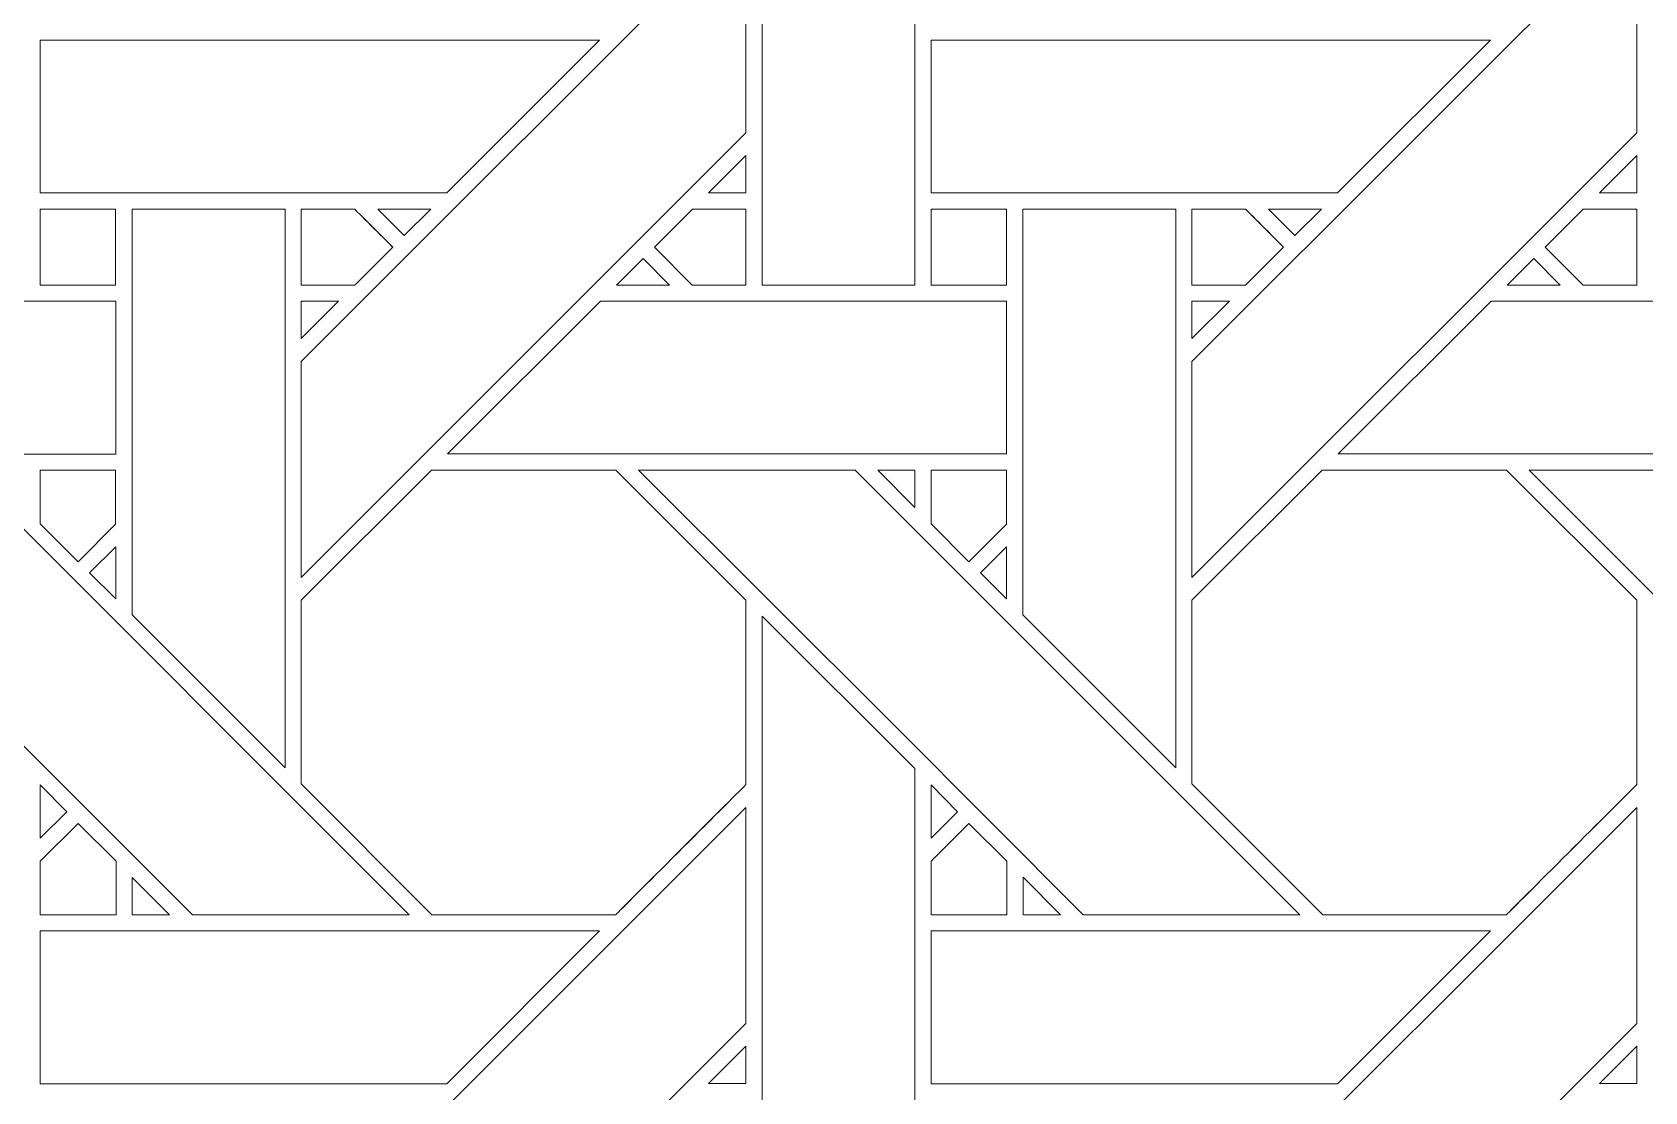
# Model space of a CAD drawing. Header units: inches. Extents: x 4.9 to 19.9, y 1.6 to 16.6.
# Drawn here: x 11.385 to 13.103, y 4.4 to 5.529 of the extents above; entities that cross this region are included whole.
import ezdxf

# ---------------------------------------------------------------- set-up
doc = ezdxf.new("R2010")
doc.units = ezdxf.units.IN
doc.header["$MEASUREMENT"] = 0
doc.layers.add('Design', color=7, linetype='Continuous', lineweight=0)

msp = doc.modelspace()

# ---------------------------------------------------------------- linework, layer by layer
at = {"layer": 'Design'}
for points, knots in [([(12.3829, 16.5948), (8.2407, 16.5948), (4.8829, 13.2369), (4.8829, 9.0948), (4.8829, 4.9526), (8.2407, 1.5948), (12.3829, 1.5948), (16.525, 1.5948), (19.8829, 4.9526), (19.8829, 9.0948), (19.8829, 13.2369), (16.525, 16.5948), (12.3829, 16.5948)], [0, 0, 0, 0, 1, 1, 1, 2, 2, 2, 3, 3, 3, 4, 4, 4, 4]), ([(12.3829, 15.6543), (8.7601, 15.6543), (5.8233, 12.7175), (5.8233, 9.0948), (5.8233, 5.472), (8.7601, 2.5353), (12.3829, 2.5353), (16.0056, 2.5353), (18.9424, 5.472), (18.9424, 9.0948), (18.9424, 12.7175), (16.0056, 15.6543), (12.3829, 15.6543)], [0, 0, 0, 0, 1, 1, 1, 2, 2, 2, 3, 3, 3, 4, 4, 4, 4]), ([(12.3252, 5.6932), (12.3252, 5.6932), (12.3252, 5.2595), (12.3252, 5.2595), (12.3252, 5.2595), (12.1625, 5.2595), (12.1625, 5.2595), (12.1625, 5.2595), (12.1625, 5.8553), (12.1625, 5.8553), (12.1625, 5.8553), (12.3252, 5.6932), (12.3252, 5.6932)], [0, 0, 0, 0, 1, 1, 1, 2, 2, 2, 3, 3, 3, 4, 4, 4, 4]), ([(11.6717, 5.1782), (11.6717, 5.1782), (12.1453, 5.6518), (12.1453, 5.6518), (12.1453, 5.6518), (12.1453, 5.4217), (12.1453, 5.4217), (12.1453, 5.4217), (11.6717, 4.9481), (11.6717, 4.9481), (11.6717, 4.9481), (11.6717, 5.1782), (11.6717, 5.1782)], [0, 0, 0, 0, 1, 1, 1, 2, 2, 2, 3, 3, 3, 4, 4, 4, 4]), ([(12.6204, 4.9481), (12.6204, 4.9481), (12.6204, 5.1782), (12.6204, 5.1782), (12.6204, 5.1782), (13.0941, 5.6518), (13.0941, 5.6518), (13.0941, 5.6518), (13.0941, 5.4217), (13.0941, 5.4217), (13.0941, 5.4217), (12.6204, 4.9481), (12.6204, 4.9481)], [0, 0, 0, 0, 1, 1, 1, 2, 2, 2, 3, 3, 3, 4, 4, 4, 4]), ([(11.3938, 5.3576), (11.3938, 5.3576), (11.3938, 5.5202), (11.3938, 5.5202), (11.3938, 5.5202), (11.9895, 5.5202), (11.9895, 5.5202), (11.9895, 5.5202), (11.8268, 5.3576), (11.8268, 5.3576), (11.8268, 5.3576), (11.3938, 5.3576), (11.3938, 5.3576)], [0, 0, 0, 0, 1, 1, 1, 2, 2, 2, 3, 3, 3, 4, 4, 4, 4]), ([(12.3425, 5.3576), (12.3425, 5.3576), (12.3425, 5.5203), (12.3425, 5.5203), (12.3425, 5.5203), (12.9382, 5.5203), (12.9382, 5.5203), (12.9382, 5.5203), (12.7755, 5.3576), (12.7755, 5.3576), (12.7755, 5.3576), (12.3425, 5.3576), (12.3425, 5.3576)], [0, 0, 0, 0, 1, 1, 1, 2, 2, 2, 3, 3, 3, 4, 4, 4, 4]), ([(12.1056, 5.3576), (12.1056, 5.3576), (12.1453, 5.3973), (12.1453, 5.3973), (12.1453, 5.3973), (12.1453, 5.3576), (12.1453, 5.3576), (12.1453, 5.3576), (12.1056, 5.3576), (12.1056, 5.3576)], [0, 0, 0, 0, 1, 1, 1, 2, 2, 2, 3, 3, 3, 3]), ([(13.0543, 5.3576), (13.0543, 5.3576), (13.0941, 5.3973), (13.0941, 5.3973), (13.0941, 5.3973), (13.0941, 5.3576), (13.0941, 5.3576), (13.0941, 5.3576), (13.0543, 5.3576), (13.0543, 5.3576)], [0, 0, 0, 0, 1, 1, 1, 2, 2, 2, 3, 3, 3, 3]), ([(11.3938, 5.2595), (11.3938, 5.2595), (11.3938, 5.3403), (11.3938, 5.3403), (11.3938, 5.3403), (11.474, 5.3403), (11.474, 5.3403), (11.474, 5.3403), (11.474, 5.2595), (11.474, 5.2595), (11.474, 5.2595), (11.3938, 5.2595), (11.3938, 5.2595)], [0, 0, 0, 0, 1, 1, 1, 2, 2, 2, 3, 3, 3, 4, 4, 4, 4]), ([(11.3938, 5.3403), (11.3938, 5.3403), (11.474, 5.3403), (11.474, 5.3403), (11.474, 5.3403), (11.474, 5.2595), (11.474, 5.2595), (11.474, 5.2595), (11.3938, 5.2595), (11.3938, 5.2595), (11.3938, 5.2595), (11.3938, 5.3403), (11.3938, 5.3403)], [0, 0, 0, 0, 1, 1, 1, 2, 2, 2, 3, 3, 3, 4, 4, 4, 4]), ([(11.6545, 5.3403), (11.6545, 5.3403), (11.6545, 4.7452), (11.6545, 4.7452), (11.6545, 4.7452), (11.4916, 4.9081), (11.4916, 4.9081), (11.4916, 4.9081), (11.4916, 5.3403), (11.4916, 5.3403), (11.4916, 5.3403), (11.6545, 5.3403), (11.6545, 5.3403)], [0, 0, 0, 0, 1, 1, 1, 2, 2, 2, 3, 3, 3, 4, 4, 4, 4]), ([(11.7287, 5.3403), (11.7339, 5.3351), (11.7646, 5.3043), (11.7691, 5.2999), (11.7691, 5.2999), (11.7286, 5.2595), (11.7286, 5.2595), (11.7286, 5.2595), (11.6717, 5.2595), (11.6717, 5.2595), (11.6717, 5.2595), (11.6717, 5.3403), (11.6717, 5.3403), (11.6717, 5.3403), (11.7287, 5.3403), (11.7287, 5.3403)], [0, 0, 0, 0, 1, 1, 1, 2, 2, 2, 3, 3, 3, 4, 4, 4, 5, 5, 5, 5]), ([(11.6717, 5.3403), (11.6717, 5.3403), (11.7287, 5.3403), (11.7287, 5.3403), (11.734, 5.335), (11.7649, 5.3041), (11.7691, 5.2999), (11.7691, 5.2999), (11.7286, 5.2595), (11.7286, 5.2595), (11.7286, 5.2595), (11.6717, 5.2595), (11.6717, 5.2595), (11.6717, 5.2595), (11.6717, 5.3403), (11.6717, 5.3403)], [0, 0, 0, 0, 1, 1, 1, 2, 2, 2, 3, 3, 3, 4, 4, 4, 5, 5, 5, 5]), ([(11.8096, 5.3403), (11.8096, 5.3403), (11.7813, 5.3121), (11.7813, 5.3121), (11.7813, 5.3121), (11.7531, 5.3403), (11.7531, 5.3403), (11.7531, 5.3403), (11.8096, 5.3403), (11.8096, 5.3403)], [0, 0, 0, 0, 1, 1, 1, 2, 2, 2, 3, 3, 3, 3]), ([(12.0882, 5.2595), (12.0882, 5.2595), (12.0479, 5.2998), (12.0479, 5.2998), (12.0479, 5.2998), (12.0883, 5.3403), (12.0883, 5.3403), (12.0883, 5.3403), (12.1453, 5.3403), (12.1453, 5.3403), (12.1453, 5.3403), (12.1453, 5.2595), (12.1453, 5.2595), (12.1453, 5.2595), (12.0882, 5.2595), (12.0882, 5.2595)], [0, 0, 0, 0, 1, 1, 1, 2, 2, 2, 3, 3, 3, 4, 4, 4, 5, 5, 5, 5]), ([(12.0479, 5.2998), (12.0479, 5.2998), (12.0883, 5.3403), (12.0883, 5.3403), (12.0883, 5.3403), (12.1453, 5.3403), (12.1453, 5.3403), (12.1453, 5.3403), (12.1453, 5.2595), (12.1453, 5.2595), (12.1453, 5.2595), (12.0882, 5.2595), (12.0882, 5.2595), (12.0882, 5.2595), (12.0479, 5.2998), (12.0479, 5.2998)], [0, 0, 0, 0, 1, 1, 1, 2, 2, 2, 3, 3, 3, 4, 4, 4, 5, 5, 5, 5]), ([(12.3425, 5.3403), (12.3425, 5.3403), (12.4228, 5.3403), (12.4228, 5.3403), (12.4228, 5.3403), (12.4228, 5.2595), (12.4228, 5.2595), (12.4228, 5.2595), (12.3425, 5.2595), (12.3425, 5.2595), (12.3425, 5.2595), (12.3425, 5.3403), (12.3425, 5.3403)], [0, 0, 0, 0, 1, 1, 1, 2, 2, 2, 3, 3, 3, 4, 4, 4, 4]), ([(12.3425, 5.3403), (12.3425, 5.3403), (12.4228, 5.3403), (12.4228, 5.3403), (12.4228, 5.3403), (12.4228, 5.2595), (12.4228, 5.2595), (12.4228, 5.2595), (12.3425, 5.2595), (12.3425, 5.2595), (12.3425, 5.2595), (12.3425, 5.3403), (12.3425, 5.3403)], [0, 0, 0, 0, 1, 1, 1, 2, 2, 2, 3, 3, 3, 4, 4, 4, 4]), ([(12.6032, 5.3403), (12.6032, 5.3403), (12.6032, 4.7452), (12.6032, 4.7452), (12.6032, 4.7452), (12.4403, 4.9081), (12.4403, 4.9081), (12.4403, 4.9081), (12.4403, 5.3403), (12.4403, 5.3403), (12.4403, 5.3403), (12.6032, 5.3403), (12.6032, 5.3403)], [0, 0, 0, 0, 1, 1, 1, 2, 2, 2, 3, 3, 3, 4, 4, 4, 4]), ([(12.6775, 5.3403), (12.6826, 5.3351), (12.7134, 5.3043), (12.7178, 5.2999), (12.7178, 5.2999), (12.6774, 5.2595), (12.6774, 5.2595), (12.6774, 5.2595), (12.6204, 5.2595), (12.6204, 5.2595), (12.6204, 5.2595), (12.6204, 5.3403), (12.6204, 5.3403), (12.6204, 5.3403), (12.6775, 5.3403), (12.6775, 5.3403)], [0, 0, 0, 0, 1, 1, 1, 2, 2, 2, 3, 3, 3, 4, 4, 4, 5, 5, 5, 5]), ([(12.6204, 5.3403), (12.6204, 5.3403), (12.6775, 5.3403), (12.6775, 5.3403), (12.6828, 5.335), (12.7136, 5.3041), (12.7178, 5.2999), (12.7178, 5.2999), (12.6774, 5.2595), (12.6774, 5.2595), (12.6774, 5.2595), (12.6204, 5.2595), (12.6204, 5.2595), (12.6204, 5.2595), (12.6204, 5.3403), (12.6204, 5.3403)], [0, 0, 0, 0, 1, 1, 1, 2, 2, 2, 3, 3, 3, 4, 4, 4, 5, 5, 5, 5]), ([(12.7583, 5.3403), (12.7583, 5.3403), (12.73, 5.3121), (12.73, 5.3121), (12.73, 5.3121), (12.7018, 5.3403), (12.7018, 5.3403), (12.7018, 5.3403), (12.7583, 5.3403), (12.7583, 5.3403)], [0, 0, 0, 0, 1, 1, 1, 2, 2, 2, 3, 3, 3, 3]), ([(13.037, 5.2595), (13.037, 5.2595), (12.9966, 5.2998), (12.9966, 5.2998), (12.9966, 5.2998), (13.037, 5.3403), (13.037, 5.3403), (13.037, 5.3403), (13.0941, 5.3403), (13.0941, 5.3403), (13.0941, 5.3403), (13.0941, 5.2595), (13.0941, 5.2595), (13.0941, 5.2595), (13.037, 5.2595), (13.037, 5.2595)], [0, 0, 0, 0, 1, 1, 1, 2, 2, 2, 3, 3, 3, 4, 4, 4, 5, 5, 5, 5]), ([(12.9966, 5.2998), (12.9966, 5.2998), (13.037, 5.3403), (13.037, 5.3403), (13.037, 5.3403), (13.0941, 5.3403), (13.0941, 5.3403), (13.0941, 5.3403), (13.0941, 5.2595), (13.0941, 5.2595), (13.0941, 5.2595), (13.037, 5.2595), (13.037, 5.2595), (13.037, 5.2595), (12.9966, 5.2998), (12.9966, 5.2998)], [0, 0, 0, 0, 1, 1, 1, 2, 2, 2, 3, 3, 3, 4, 4, 4, 5, 5, 5, 5]), ([(12.064, 5.2595), (12.064, 5.2595), (12.0075, 5.2595), (12.0075, 5.2595), (12.0075, 5.2595), (12.0358, 5.2878), (12.0358, 5.2878), (12.0358, 5.2878), (12.064, 5.2595), (12.064, 5.2595)], [0, 0, 0, 0, 1, 1, 1, 2, 2, 2, 3, 3, 3, 3]), ([(13.0127, 5.2595), (13.0127, 5.2595), (12.9562, 5.2595), (12.9562, 5.2595), (12.9562, 5.2595), (12.9845, 5.2878), (12.9845, 5.2878), (12.9845, 5.2878), (13.0127, 5.2595), (13.0127, 5.2595)], [0, 0, 0, 0, 1, 1, 1, 2, 2, 2, 3, 3, 3, 3]), ([(11.0416, 5.2424), (11.0416, 5.2424), (11.4741, 5.2424), (11.4741, 5.2424), (11.4741, 5.2424), (11.4741, 5.0795), (11.4741, 5.0795), (11.4741, 5.0795), (10.8788, 5.0795), (10.8788, 5.0795), (10.8788, 5.0795), (11.0416, 5.2424), (11.0416, 5.2424)], [0, 0, 0, 0, 1, 1, 1, 2, 2, 2, 3, 3, 3, 4, 4, 4, 4]), ([(11.7115, 5.2424), (11.7115, 5.2424), (11.6717, 5.2025), (11.6717, 5.2025), (11.6717, 5.2025), (11.6717, 5.2424), (11.6717, 5.2424), (11.6717, 5.2424), (11.7115, 5.2424), (11.7115, 5.2424)], [0, 0, 0, 0, 1, 1, 1, 2, 2, 2, 3, 3, 3, 3]), ([(11.9904, 5.2424), (11.9904, 5.2424), (12.4228, 5.2424), (12.4228, 5.2424), (12.4228, 5.2424), (12.4228, 5.0796), (12.4228, 5.0796), (12.4228, 5.0796), (11.8275, 5.0796), (11.8275, 5.0796), (11.8275, 5.0796), (11.9904, 5.2424), (11.9904, 5.2424)], [0, 0, 0, 0, 1, 1, 1, 2, 2, 2, 3, 3, 3, 4, 4, 4, 4]), ([(12.6602, 5.2424), (12.6602, 5.2424), (12.6204, 5.2025), (12.6204, 5.2025), (12.6204, 5.2025), (12.6204, 5.2424), (12.6204, 5.2424), (12.6204, 5.2424), (12.6602, 5.2424), (12.6602, 5.2424)], [0, 0, 0, 0, 1, 1, 1, 2, 2, 2, 3, 3, 3, 3]), ([(12.7762, 5.0796), (12.7762, 5.0796), (12.9391, 5.2424), (12.9391, 5.2424), (12.9391, 5.2424), (13.3715, 5.2424), (13.3715, 5.2424), (13.3715, 5.2424), (13.3715, 5.0796), (13.3715, 5.0796), (13.3715, 5.0796), (12.7762, 5.0796), (12.7762, 5.0796)], [0, 0, 0, 0, 1, 1, 1, 2, 2, 2, 3, 3, 3, 4, 4, 4, 4]), ([(11.0821, 5.0624), (11.0821, 5.0624), (11.313, 5.0624), (11.313, 5.0624), (11.313, 5.0624), (11.7867, 4.5888), (11.7867, 4.5888), (11.7867, 4.5888), (11.5557, 4.5888), (11.5557, 4.5888), (11.5557, 4.5888), (11.0821, 5.0624), (11.0821, 5.0624)], [0, 0, 0, 0, 1, 1, 1, 2, 2, 2, 3, 3, 3, 4, 4, 4, 4]), ([(11.474, 5.0624), (11.474, 5.0624), (11.474, 5.0048), (11.474, 5.0048), (11.474, 5.0048), (11.4341, 4.9648), (11.4341, 4.9648), (11.4341, 4.9648), (11.3938, 5.0052), (11.3938, 5.0052), (11.3938, 5.0052), (11.3938, 5.0624), (11.3938, 5.0624), (11.3938, 5.0624), (11.474, 5.0624), (11.474, 5.0624)], [0, 0, 0, 0, 1, 1, 1, 2, 2, 2, 3, 3, 3, 4, 4, 4, 5, 5, 5, 5]), ([(11.4341, 4.9648), (11.4341, 4.9648), (11.3938, 5.0052), (11.3938, 5.0052), (11.3938, 5.0052), (11.3938, 5.0624), (11.3938, 5.0624), (11.3938, 5.0624), (11.474, 5.0624), (11.474, 5.0624), (11.474, 5.0624), (11.474, 5.0048), (11.474, 5.0048), (11.474, 5.0048), (11.4341, 4.9648), (11.4341, 4.9648)], [0, 0, 0, 0, 1, 1, 1, 2, 2, 2, 3, 3, 3, 4, 4, 4, 5, 5, 5, 5]), ([(11.8104, 5.0624), (11.8104, 5.0624), (12.0066, 5.0624), (12.0066, 5.0624), (12.0066, 5.0624), (12.1453, 4.9237), (12.1453, 4.9237), (12.1453, 4.9237), (12.1453, 4.7274), (12.1453, 4.7274), (12.1275, 4.7095), (12.0156, 4.5978), (12.0066, 4.5888), (12.0066, 4.5888), (11.8109, 4.5888), (11.8109, 4.5888), (11.8109, 4.5888), (11.6717, 4.728), (11.6717, 4.728), (11.6717, 4.728), (11.6717, 4.9237), (11.6717, 4.9237), (11.6717, 4.9237), (11.8104, 5.0624), (11.8104, 5.0624)], [0, 0, 0, 0, 1, 1, 1, 2, 2, 2, 3, 3, 3, 4, 4, 4, 5, 5, 5, 6, 6, 6, 7, 7, 7, 8, 8, 8, 8]), ([(11.6717, 4.728), (11.6717, 4.728), (11.6717, 4.9237), (11.6717, 4.9237), (11.6717, 4.9237), (11.8104, 5.0624), (11.8104, 5.0624), (11.8104, 5.0624), (12.0066, 5.0624), (12.0066, 5.0624), (12.0066, 5.0624), (12.1453, 4.9237), (12.1453, 4.9237), (12.1453, 4.9237), (12.1453, 4.7274), (12.1453, 4.7274), (12.1274, 4.7094), (12.0155, 4.5977), (12.0066, 4.5888), (12.0066, 4.5888), (11.8109, 4.5888), (11.8109, 4.5888), (11.8109, 4.5888), (11.6717, 4.728), (11.6717, 4.728)], [0, 0, 0, 0, 1, 1, 1, 2, 2, 2, 3, 3, 3, 4, 4, 4, 5, 5, 5, 6, 6, 6, 7, 7, 7, 8, 8, 8, 8]), ([(12.3052, 4.7887), (12.3052, 4.7887), (12.0308, 5.0624), (12.0308, 5.0624), (12.0308, 5.0624), (12.2618, 5.0624), (12.2618, 5.0624), (12.2618, 5.0624), (12.7354, 4.5888), (12.7354, 4.5888), (12.7354, 4.5888), (12.5044, 4.5888), (12.5044, 4.5888), (12.5044, 4.5888), (12.3052, 4.7887), (12.3052, 4.7887)], [0, 0, 0, 0, 1, 1, 1, 2, 2, 2, 3, 3, 3, 4, 4, 4, 5, 5, 5, 5]), ([(12.3253, 5.0624), (12.3253, 5.0624), (12.3253, 5.0226), (12.3253, 5.0226), (12.3253, 5.0226), (12.2859, 5.0624), (12.2859, 5.0624), (12.2859, 5.0624), (12.3253, 5.0624), (12.3253, 5.0624)], [0, 0, 0, 0, 1, 1, 1, 2, 2, 2, 3, 3, 3, 3]), ([(12.4228, 5.0624), (12.4228, 5.0624), (12.4228, 5.0048), (12.4228, 5.0048), (12.4228, 5.0048), (12.3828, 4.9648), (12.3828, 4.9648), (12.3828, 4.9648), (12.3425, 5.0052), (12.3425, 5.0052), (12.3425, 5.0052), (12.3425, 5.0624), (12.3425, 5.0624), (12.3425, 5.0624), (12.4228, 5.0624), (12.4228, 5.0624)], [0, 0, 0, 0, 1, 1, 1, 2, 2, 2, 3, 3, 3, 4, 4, 4, 5, 5, 5, 5]), ([(12.3828, 4.9648), (12.3828, 4.9648), (12.3425, 5.0052), (12.3425, 5.0052), (12.3425, 5.0052), (12.3425, 5.0624), (12.3425, 5.0624), (12.3425, 5.0624), (12.4228, 5.0624), (12.4228, 5.0624), (12.4228, 5.0624), (12.4228, 5.0048), (12.4228, 5.0048), (12.4228, 5.0048), (12.3828, 4.9648), (12.3828, 4.9648)], [0, 0, 0, 0, 1, 1, 1, 2, 2, 2, 3, 3, 3, 4, 4, 4, 5, 5, 5, 5]), ([(12.7591, 5.0624), (12.7591, 5.0624), (12.9553, 5.0624), (12.9553, 5.0624), (12.9553, 5.0624), (13.0941, 4.9237), (13.0941, 4.9237), (13.0941, 4.9237), (13.0941, 4.7274), (13.0941, 4.7274), (13.0763, 4.7095), (12.9643, 4.5978), (12.9553, 4.5888), (12.9553, 4.5888), (12.7596, 4.5888), (12.7596, 4.5888), (12.7596, 4.5888), (12.6204, 4.728), (12.6204, 4.728), (12.6204, 4.728), (12.6204, 4.9237), (12.6204, 4.9237), (12.6204, 4.9237), (12.7591, 5.0624), (12.7591, 5.0624)], [0, 0, 0, 0, 1, 1, 1, 2, 2, 2, 3, 3, 3, 4, 4, 4, 5, 5, 5, 6, 6, 6, 7, 7, 7, 8, 8, 8, 8]), ([(12.6204, 4.728), (12.6204, 4.728), (12.6204, 4.9237), (12.6204, 4.9237), (12.6204, 4.9237), (12.7591, 5.0624), (12.7591, 5.0624), (12.7591, 5.0624), (12.9553, 5.0624), (12.9553, 5.0624), (12.9553, 5.0624), (13.0941, 4.9237), (13.0941, 4.9237), (13.0941, 4.9237), (13.0941, 4.7274), (13.0941, 4.7274), (13.0757, 4.7089), (12.9639, 4.5973), (12.9553, 4.5888), (12.9553, 4.5888), (12.7596, 4.5888), (12.7596, 4.5888), (12.7596, 4.5888), (12.6204, 4.728), (12.6204, 4.728)], [0, 0, 0, 0, 1, 1, 1, 2, 2, 2, 3, 3, 3, 4, 4, 4, 5, 5, 5, 6, 6, 6, 7, 7, 7, 8, 8, 8, 8]), ([(12.9795, 5.0624), (12.9795, 5.0624), (13.2105, 5.0624), (13.2105, 5.0624), (13.2105, 5.0624), (13.6841, 4.5888), (13.6841, 4.5888), (13.6841, 4.5888), (13.4531, 4.5888), (13.4531, 4.5888), (13.4531, 4.5888), (12.9795, 5.0624), (12.9795, 5.0624)], [0, 0, 0, 0, 1, 1, 1, 2, 2, 2, 3, 3, 3, 4, 4, 4, 4]), ([(11.4741, 4.9806), (11.4741, 4.9806), (11.4741, 4.9254), (11.4741, 4.9254), (11.4741, 4.9254), (11.4463, 4.9528), (11.4463, 4.9528), (11.4463, 4.9528), (11.4741, 4.9806), (11.4741, 4.9806)], [0, 0, 0, 0, 1, 1, 1, 2, 2, 2, 3, 3, 3, 3]), ([(12.4228, 4.9806), (12.4228, 4.9806), (12.4228, 4.9254), (12.4228, 4.9254), (12.4228, 4.9254), (12.395, 4.9528), (12.395, 4.9528), (12.395, 4.9528), (12.4228, 4.9806), (12.4228, 4.9806)], [0, 0, 0, 0, 1, 1, 1, 2, 2, 2, 3, 3, 3, 3]), ([(12.3252, 4.7444), (12.3252, 4.7444), (12.3252, 4.3108), (12.3252, 4.3108), (12.3252, 4.3108), (12.1625, 4.3108), (12.1625, 4.3108), (12.1625, 4.3108), (12.1625, 4.9066), (12.1625, 4.9066), (12.1625, 4.9066), (12.3252, 4.7444), (12.3252, 4.7444)], [0, 0, 0, 0, 1, 1, 1, 2, 2, 2, 3, 3, 3, 4, 4, 4, 4]), ([(11.3938, 4.6702), (11.3938, 4.6702), (11.3938, 4.727), (11.3938, 4.727), (11.3938, 4.727), (11.422, 4.6984), (11.422, 4.6984), (11.422, 4.6984), (11.3938, 4.6702), (11.3938, 4.6702)], [0, 0, 0, 0, 1, 1, 1, 2, 2, 2, 3, 3, 3, 3]), ([(12.3425, 4.6702), (12.3425, 4.6702), (12.3425, 4.727), (12.3425, 4.727), (12.3425, 4.727), (12.3707, 4.6984), (12.3707, 4.6984), (12.3707, 4.6984), (12.3425, 4.6702), (12.3425, 4.6702)], [0, 0, 0, 0, 1, 1, 1, 2, 2, 2, 3, 3, 3, 3]), ([(11.6717, 4.2294), (11.6717, 4.2294), (12.1453, 4.7031), (12.1453, 4.7031), (12.1453, 4.7031), (12.1453, 4.473), (12.1453, 4.473), (12.1453, 4.473), (11.6717, 3.9994), (11.6717, 3.9994), (11.6717, 3.9994), (11.6717, 4.2294), (11.6717, 4.2294)], [0, 0, 0, 0, 1, 1, 1, 2, 2, 2, 3, 3, 3, 4, 4, 4, 4]), ([(12.6204, 3.9994), (12.6204, 3.9994), (12.6204, 4.2294), (12.6204, 4.2294), (12.6204, 4.2294), (13.0941, 4.7031), (13.0941, 4.7031), (13.0941, 4.7031), (13.0941, 4.473), (13.0941, 4.473), (13.0941, 4.473), (12.6204, 3.9994), (12.6204, 3.9994)], [0, 0, 0, 0, 1, 1, 1, 2, 2, 2, 3, 3, 3, 4, 4, 4, 4]), ([(11.3938, 4.5885), (11.3938, 4.5885), (11.3938, 4.6458), (11.3938, 4.6458), (11.3938, 4.6458), (11.4341, 4.6861), (11.4341, 4.6861), (11.4341, 4.6861), (11.4745, 4.6458), (11.4745, 4.6458), (11.4745, 4.6458), (11.4745, 4.5885), (11.4745, 4.5885), (11.4745, 4.5885), (11.3938, 4.5885), (11.3938, 4.5885)], [0, 0, 0, 0, 1, 1, 1, 2, 2, 2, 3, 3, 3, 4, 4, 4, 5, 5, 5, 5]), ([(11.3938, 4.5885), (11.3938, 4.5885), (11.3938, 4.6458), (11.3938, 4.6458), (11.3938, 4.6458), (11.4341, 4.6861), (11.4341, 4.6861), (11.4341, 4.6861), (11.4745, 4.6458), (11.4745, 4.6458), (11.4745, 4.6458), (11.4745, 4.5885), (11.4745, 4.5885), (11.4745, 4.5885), (11.3938, 4.5885), (11.3938, 4.5885)], [0, 0, 0, 0, 1, 1, 1, 2, 2, 2, 3, 3, 3, 4, 4, 4, 5, 5, 5, 5]), ([(12.3425, 4.5885), (12.3425, 4.5885), (12.3425, 4.6458), (12.3425, 4.6458), (12.3425, 4.6458), (12.3829, 4.6861), (12.3829, 4.6861), (12.3829, 4.6861), (12.4232, 4.6458), (12.4232, 4.6458), (12.4232, 4.6458), (12.4232, 4.5885), (12.4232, 4.5885), (12.4232, 4.5885), (12.3425, 4.5885), (12.3425, 4.5885)], [0, 0, 0, 0, 1, 1, 1, 2, 2, 2, 3, 3, 3, 4, 4, 4, 5, 5, 5, 5]), ([(12.3829, 4.6861), (12.3829, 4.6861), (12.4232, 4.6458), (12.4232, 4.6458), (12.4232, 4.6458), (12.4232, 4.5885), (12.4232, 4.5885), (12.4232, 4.5885), (12.3425, 4.5885), (12.3425, 4.5885), (12.3425, 4.5885), (12.3425, 4.6458), (12.3425, 4.6458), (12.3425, 4.6458), (12.3829, 4.6861), (12.3829, 4.6861)], [0, 0, 0, 0, 1, 1, 1, 2, 2, 2, 3, 3, 3, 4, 4, 4, 5, 5, 5, 5]), ([(11.5314, 4.5888), (11.5314, 4.5888), (11.4917, 4.5888), (11.4917, 4.5888), (11.4917, 4.5888), (11.4917, 4.6285), (11.4917, 4.6285), (11.4917, 4.6285), (11.5314, 4.5888), (11.5314, 4.5888)], [0, 0, 0, 0, 1, 1, 1, 2, 2, 2, 3, 3, 3, 3]), ([(12.4802, 4.5888), (12.4802, 4.5888), (12.4405, 4.5888), (12.4405, 4.5888), (12.4405, 4.5888), (12.4405, 4.6286), (12.4405, 4.6286), (12.4405, 4.6286), (12.4802, 4.5888), (12.4802, 4.5888)], [0, 0, 0, 0, 1, 1, 1, 2, 2, 2, 3, 3, 3, 3]), ([(11.3938, 4.4088), (11.3938, 4.4088), (11.3938, 4.5715), (11.3938, 4.5715), (11.3938, 4.5715), (11.9895, 4.5715), (11.9895, 4.5715), (11.9895, 4.5715), (11.8268, 4.4088), (11.8268, 4.4088), (11.8268, 4.4088), (11.3938, 4.4088), (11.3938, 4.4088)], [0, 0, 0, 0, 1, 1, 1, 2, 2, 2, 3, 3, 3, 4, 4, 4, 4]), ([(12.3425, 4.4088), (12.3425, 4.4088), (12.3425, 4.5715), (12.3425, 4.5715), (12.3425, 4.5715), (12.9382, 4.5715), (12.9382, 4.5715), (12.9382, 4.5715), (12.7755, 4.4088), (12.7755, 4.4088), (12.7755, 4.4088), (12.3425, 4.4088), (12.3425, 4.4088)], [0, 0, 0, 0, 1, 1, 1, 2, 2, 2, 3, 3, 3, 4, 4, 4, 4]), ([(12.1056, 4.4089), (12.1056, 4.4089), (12.1453, 4.4486), (12.1453, 4.4486), (12.1453, 4.4486), (12.1453, 4.4089), (12.1453, 4.4089), (12.1453, 4.4089), (12.1056, 4.4089), (12.1056, 4.4089)], [0, 0, 0, 0, 1, 1, 1, 2, 2, 2, 3, 3, 3, 3]), ([(13.0543, 4.4089), (13.0543, 4.4089), (13.0941, 4.4486), (13.0941, 4.4486), (13.0941, 4.4486), (13.0941, 4.4089), (13.0941, 4.4089), (13.0941, 4.4089), (13.0543, 4.4089), (13.0543, 4.4089)], [0, 0, 0, 0, 1, 1, 1, 2, 2, 2, 3, 3, 3, 3])]:
    msp.add_open_spline(points, degree=3, knots=knots, dxfattribs=at)

doc.saveas('drawing.dxf')
